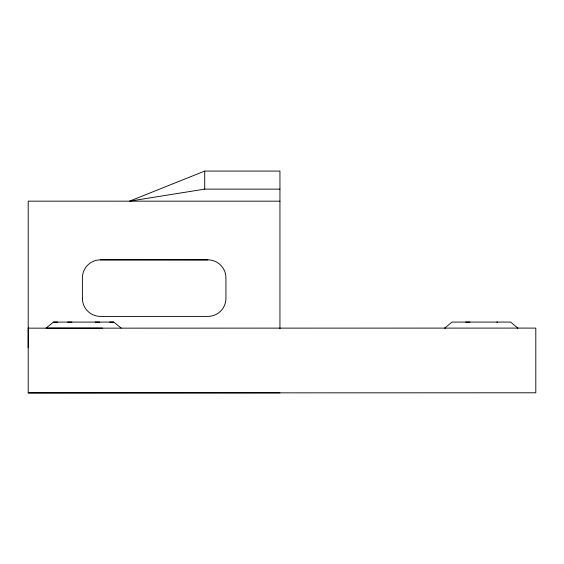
<?xml version="1.0" encoding="UTF-8"?>
<svg xmlns="http://www.w3.org/2000/svg" width="564" height="564" viewBox="0 0 564 564"><rect width="100%" height="100%" fill="white"/><g stroke="black" fill="none" stroke-linecap="round" stroke-linejoin="round"><path stroke-width="0.85" d="M279.934 392.84L28.207 392.904L28.214 201.158L279.941 201.172M279.941 328.713L279.941 171.075L204.718 171.075L129.487 201.172L204.718 189.13L279.941 189.137M28.207 347.734L28.207 328.128M121.218 328.1L113.695 322.086L53.517 322.086L45.994 328.1L102.415 328.1M496.75 322.079L497.631 322.079M82.393 298.363L82.393 277.89A18.055 18.055 0 0 1 100.448 259.835L207.876 259.856A18.055 18.055 0 0 1 225.931 277.911L225.938 298.335A18.062 18.062 0 0 1 207.869 316.397L100.448 316.418A18.055 18.055 0 0 1 82.393 298.363L82.393 298.335M207.876 259.856L100.448 259.835M53.517 322.086L57.549 322.086M67.624 322.086L71.903 322.086M95.309 322.079L99.595 322.086M109.67 322.079L113.695 322.086M469.946 322.079L465.66 322.079M445.278 328.107L444.707 328.1L452.025 322.086L510.589 322.079L517.914 328.093L517.336 328.093M28.2 328.163L535.8 328.093L535.8 392.791L28.207 392.904M204.718 171.075L204.718 189.13"/></g></svg>
